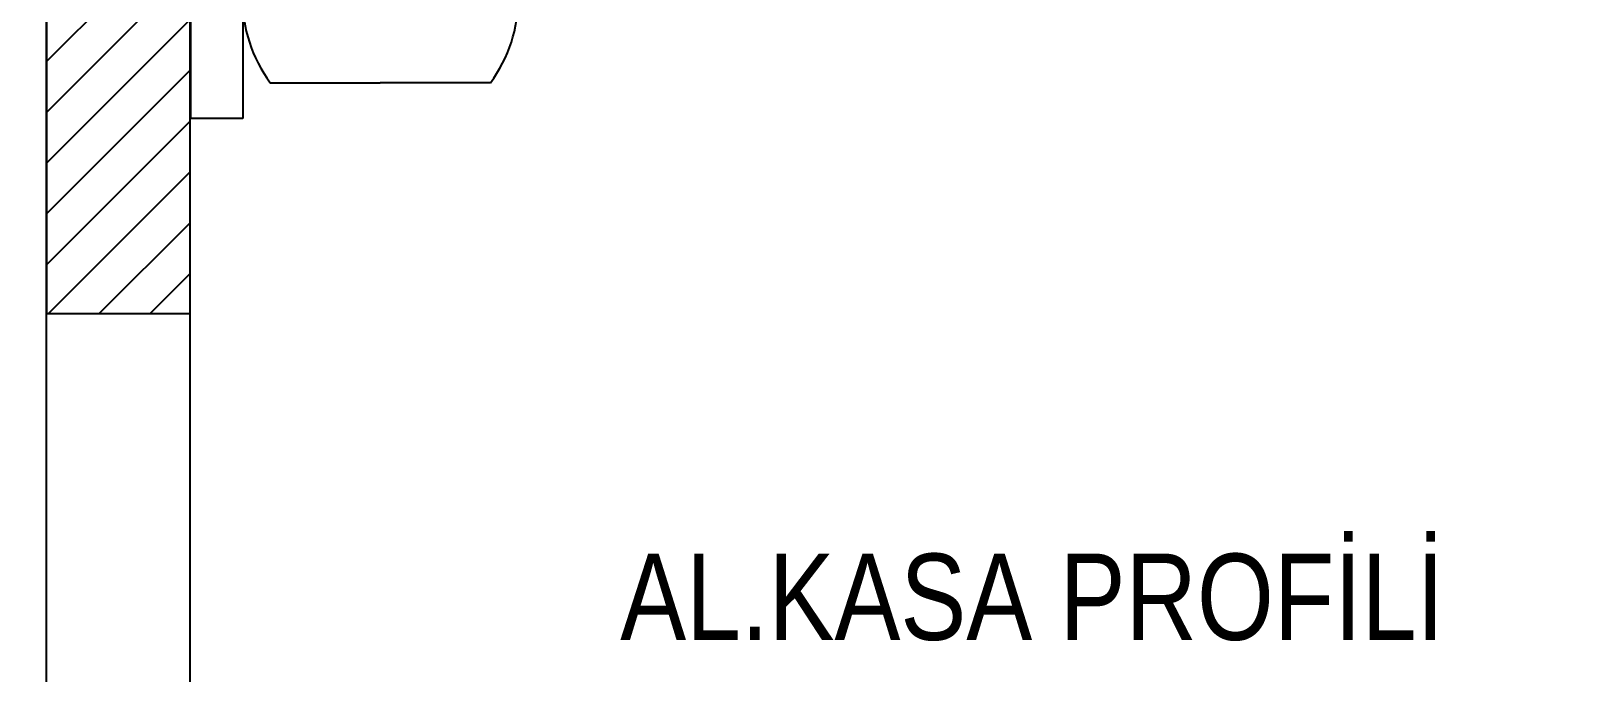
# Model space of a CAD drawing. Header units: inches. Extents: x 21 to 32698, y 13 to 3712.
# Drawn here: x 10485 to 10490.42, y 970.85 to 973.08 of the extents above; entities that cross this region are included whole.
import ezdxf

# ---------------------------------------------------------------- set-up
doc = ezdxf.new("R2010")
doc.units = ezdxf.units.IN
doc.header["$MEASUREMENT"] = 0
doc.set_wipeout_variables(frame=1)
doc.linetypes.add('phl_thick', pattern=[0])
for name, color, linetype, lineweight in [('Z_MİM_-KM-GLAZ', 8, 'Continuous', 25), ('Z_MİM_MYM.YAZI', 8, 'Continuous', 25), ('Z_MİM_projection', 8, 'Continuous', 25)]:
    doc.layers.add(name, color=color, linetype=linetype, lineweight=lineweight)
doc.styles.get("Standard").update_dxf_attribs({"font": 'arial.ttf'})

# ---------------------------------------------------------------- blocks, each defined once
blk = doc.blocks.new('ANK-1')
h = blk.add_hatch()
h.set_pattern_fill('ANSI31', color=256, scale=10)
h.set_pattern_definition([(45, (-331229.2262129067, -110209.6467006204), (-0.8838834764831842, 0.8838834764831844), [])])
h.paths.add_polyline_path([(60, -99.81422165757976), (65, -99.81422165757976), (65, -59.81422165769618), (60, -59.81422165769618)])
for points in [[(60, -130.2737574382918), (60, -5)], [(65, -130.2737574382918), (65, -5)]]:
    blk.add_lwpolyline(points)
blk.add_lwpolyline([(60, -99.81422165757976), (65, -99.81422165757976), (65, -59.81422165769618), (60, -59.81422165769618)], close=True)
at = {"layer": 'Z_MİM_projection', "linetype": 'phl_thick'}
for p in [(67.7814825135283, -91.78366597171407, -4.17996780016e-05), (67.7814825135283, -91.78366597171407, -4.17996780016e-05), (75.43438611249441, -91.78852926613762, -4.17996780016e-05), (75.43438611249441, -91.78852926613762, -4.17996780016e-05)]:
    blk.add_line(p, (71.60793431312777, -91.78609761886764, -4.17996780016e-05), dxfattribs=at)
at = {"layer": 'Z_MİM_projection', "linetype": 'phl_thick', "elevation": 205305.1178254816}
blk.add_lwpolyline([(66.8248940433841, -93.0298185487045), (65.02489451249129, -93.03111748560329), (65.0060166309122, -68.87112429656554), (66.80601616133936, -68.8698253602488)], close=True, dxfattribs=at)
at = {"layer": 'Z_MİM_projection', "linetype": 'phl_thick'}
for centre, start, end in [((71.79017543466763, -88.82826734136324, -4.17996780016e-05), 143.7839690354237, 216.3994010416817), ((71.79017543466763, -88.82826734136324, -4.17996780016e-05), 143.7839690354237, 216.3994010416817), ((71.42945264209993, -88.82803810795303, -4.17996780016e-05), 323.5277779115918, 36.14320993001655), ((71.42945264209993, -88.82803810795303, -4.17996780016e-05), 323.5277779115918, 36.14320993001655)]:
    blk.add_arc(centre, 4.980361432667311, start, end, dxfattribs=at)
blk = doc.blocks.new('-KM-AL5 140_164')
blk.add_wipeout([(151.48787765189405, -34.020015651829965), (151.72578753232278, -15.47991156819623), (149.45002251653852, -15.450016401351206), (149.45002251649908, 7.149983598684599), (9.450022516542688, 7.149983599164699), (9.450022516542688, -15.450016401351206), (7.397848611566587, -15.450016401351206), (7.567335590771805, -34.0610793052372)])
at = {"xscale": 0.1, "yscale": 0.1, "zscale": 0.1}
blk.add_blockref('ANK-1', (11.79322772978776, -15.4500164013516, -0.0016274945012187), dxfattribs=at)
at = {"layer": 'Z_MİM_MYM.YAZI', "color": 7, "insert": (19.78819561873388, -26.26644067946382), "char_height": 0.3, "attachment_point": 1}
blk.add_mtext_dynamic_manual_height_columns('{\\fArial Narrow|b0|i0|c162|p34;AL.KASA PROFİLİ}', width=129.6044592927792, gutter_width=12.5, heights=[0], dxfattribs=at)

msp = doc.modelspace()

# ---------------------------------------------------------------- block references
at = {"layer": 'Z_MİM_-KM-GLAZ'}
msp.add_blockref('-KM-AL5 140_164', (10467.26458223975, 997.533160166658), dxfattribs=at)

doc.saveas('drawing.dxf')
